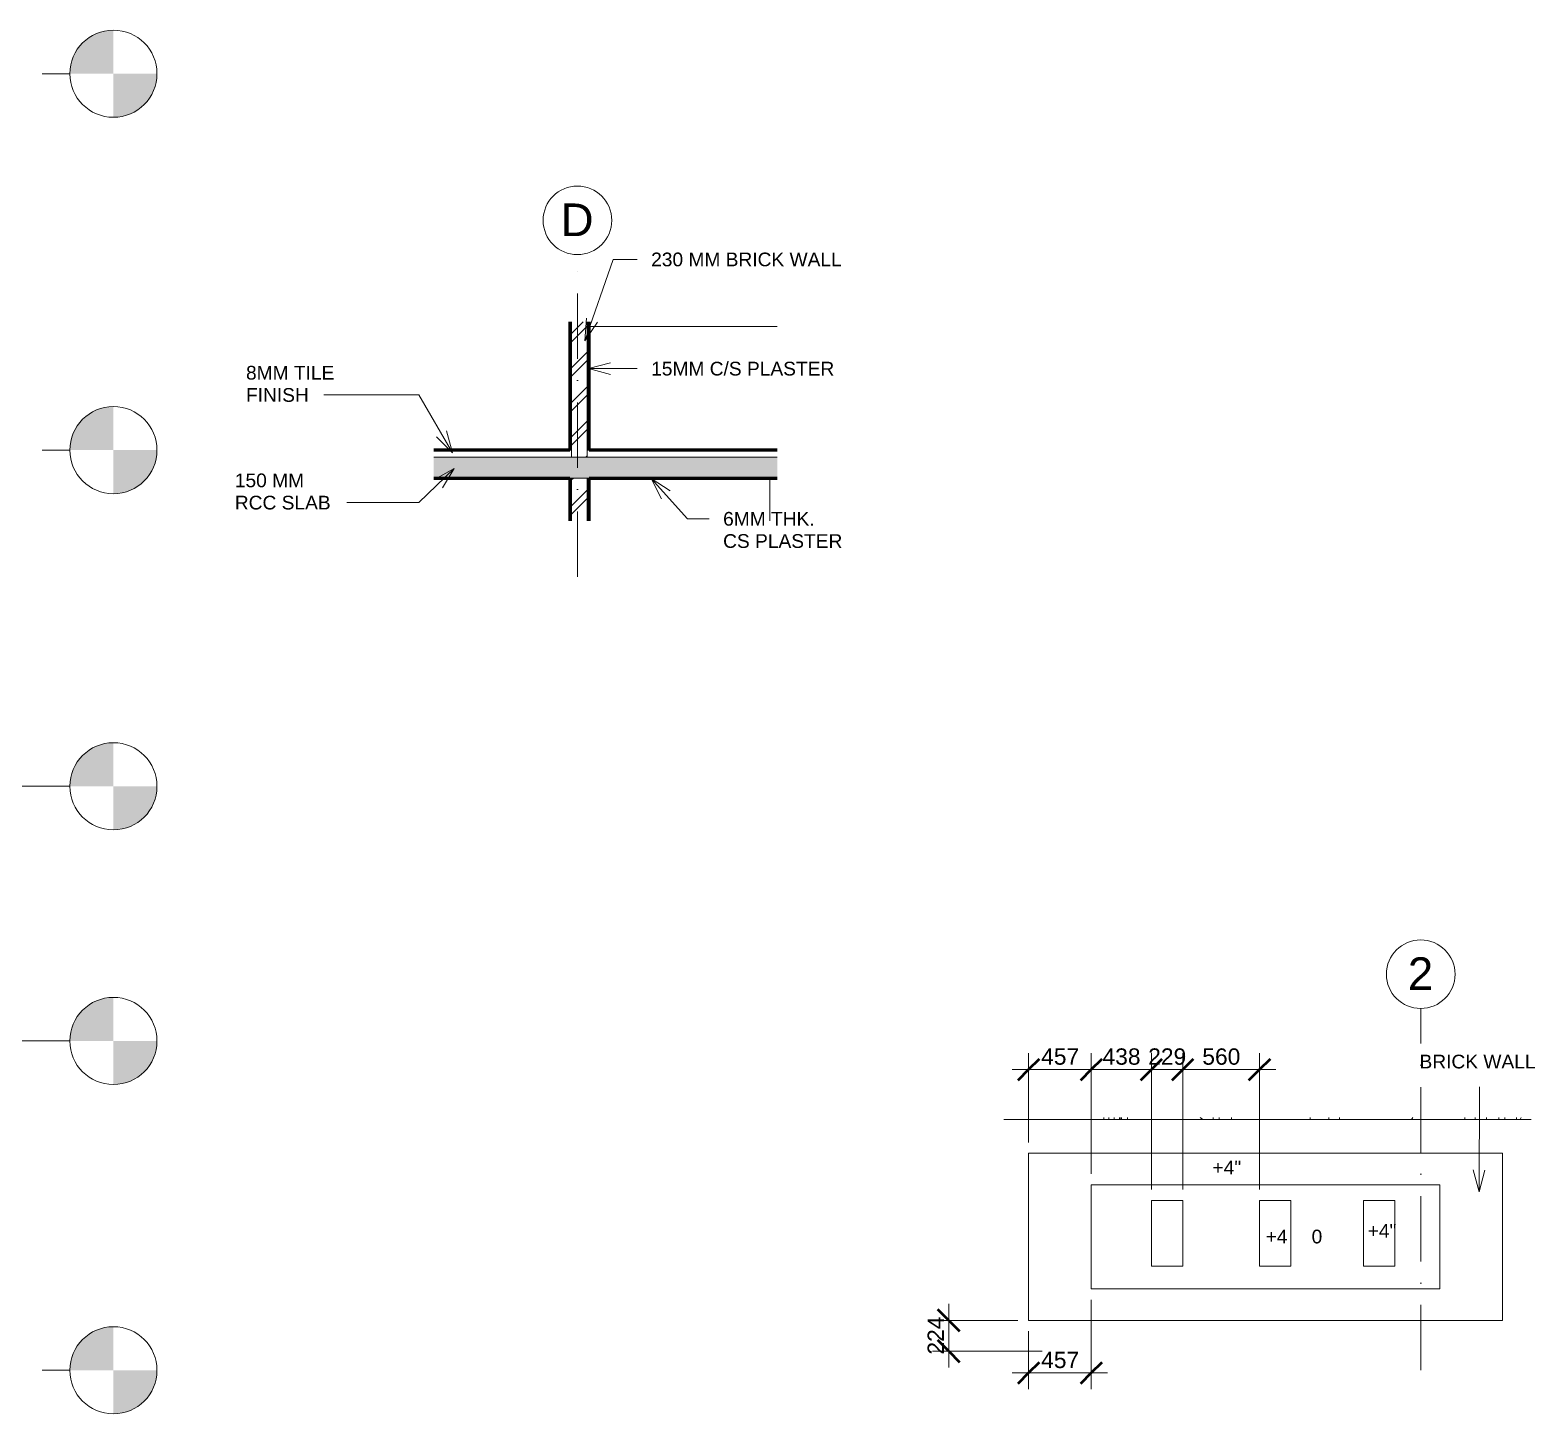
# Model space of a CAD drawing. Header units: millimetres. Extents: x -11864 to 89370, y -1600 to 12887.
# Drawn here: x 71091 to 82061, y -318 to 9766 of the extents above; entities that cross this region are included whole.
import ezdxf

# ---------------------------------------------------------------- set-up
doc = ezdxf.new("R2010")
doc.units = ezdxf.units.MM
doc.linetypes.add('Dash 1_16_', pattern=[317.5, 158.75, -158.75])
doc.linetypes.add('Dash Dot 3_16_', pattern=[793.75, 476.25, -158.75, 0, -158.75])
for name, color, linetype, lineweight in [('A-ANNO-DIMS', 8, 'Continuous', 9), ('A-ANNO-DIMS-50', 8, 'Continuous', 9), ('A-DOOR-1', 7, 'Dash 1_16_', 9), ('A-DOOR-4', 7, 'Continuous', 18), ('A-DOOR-FRAM', 31, 'Continuous', 9), ('A-FLOR-2', 8, 'Continuous', 60), ('A-FLOR-HRAL', 6, 'Continuous', 9), ('A-FLOR-LEVL', 7, 'Continuous', 9), ('A-FLOR-LEVL-1', 7, 'Dash Dot 3_16_', 9), ('A-FLOR-MCUT-1', 8, 'Continuous', 18), ('A-FLOR-PATT-2', 8, 'Continuous', 18), ('A-GLAZ-1', 6, 'Dash 1_16_', 9), ('A-GLAZ-2', 6, 'Continuous', 9), ('A-GLAZ-3', 6, 'Continuous', 18), ('A-WALL-2', 4, 'Continuous', 18), ('A-WALL-3', 4, 'Continuous', 60), ('A-WALL-PATT-1', 8, 'Continuous', 9), ('G-ANNO-TEXT-1', 37, 'Continuous', 9), ('S-COLS', 3, 'Continuous', 9), ('S-GRID-1', 7, 'Dash Dot 3_16_', 9), ('S-GRID-IDEN', 7, 'Continuous', 9), ('S-STRS', 2, 'Continuous', 9)]:
    doc.layers.add(name, color=color, linetype=linetype, lineweight=lineweight)
doc.styles.add('Arial', font='arial.ttf', dxfattribs={"height": 119.0625})
doc.styles.add('Arial_4', font='arial.ttf', dxfattribs={"height": 238.125})
doc.styles.add('Arial_5', font='arial.ttf', dxfattribs={"height": 100})
doc.dimstyles.new('Linear_-_3_32__Arial_1', dxfattribs={"dimscale": 304.8, "dimtxt": 121.4746348073768, "dimasz": 0.5208333333333333, "dimexe": 0.390625, "dimexo": 0.2604166666666666, "dimgap": 0, "dimtad": 1, "dimdec": 0, "dimzin": 0, "dimdsep": 46, "dimtxsty": 'Arial', "dimblk1": 'OBLIQUE', "dimblk2": 'OBLIQUE', "dimsah": 1, "dimcen": 0.09, "dimdle": 0.390625, "dimazin": 0, "dimtfac": 1, "dimtdec": 4, "dimtix": 1, "dimtmove": 0, "dimatfit": 3, "dimfxl": 1, "dimtvp": 1, "dimtolj": 1, "dimtzin": 0, "dimarcsym": 2})

# ---------------------------------------------------------------- blocks, each defined once
blk = doc.blocks.new('M_Casement Dbl with Trim - 0812 x 1220mm-213429-East - Callout 1')
at = {"layer": 'A-GLAZ-2'}
for p, q in [((-5025.04999999998, 1843.080609691722), (-5025.04999999998, 1828.8)), ((-4936.049999999982, 1828.800000000002), (-4936.049999999982, 1843.080609691724)), ((-4891.599999999983, 1828.800000000002), (-4891.599999999983, 1843.080609691724))]:
    blk.add_line(p, q, dxfattribs=at)
blk = doc.blocks.new('M_Casement Dbl with Trim - W2-222545-East - Callout 1')
at = {"layer": 'A-GLAZ-1'}
blk.add_line((-7112.708314907591, 1843.080609691722), (-7094.849375808095, 1828.800000000002), dxfattribs=at)
blk.add_line((-7112.708314907591, 1843.080609691722), (-7094.849375808095, 1828.800000000002), dxfattribs=at)
at = {"layer": 'A-GLAZ-2'}
for p, q in [((-7686.675000000221, 1843.080609691724), (-7686.675000000221, 1828.800000000002)), ((-7642.225000000221, 1828.800000000001), (-7642.225000000221, 1843.080609691723)), ((-7019.225000000223, 1843.080609691723), (-7019.225000000223, 1828.800000000001)), ((-6974.775000000229, 1843.080609691725), (-6974.775000000229, 1828.800000000003)), ((-6885.775000000229, 1828.800000000003), (-6885.775000000229, 1843.080609691725))]:
    blk.add_line(p, q, dxfattribs=at)
blk = doc.blocks.new('Single-Flush - 36_ x 84_-213765-East - Callout 1')
at = {"layer": 'A-DOOR-1'}
blk.add_line((-5562.620113194756, 1843.080609691724), (-5573.860699836841, 1828.800000000002), dxfattribs=at)
at = {"layer": 'A-DOOR-FRAM'}
for p, q in [((-6175.150000000396, 1843.080609691722), (-6175.150000000396, 1828.8)), ((-6098.950000000406, 1828.800000000002), (-6098.950000000406, 1843.080609691724)), ((-5184.550000000397, 1843.080609691724), (-5184.550000000397, 1828.800000000002)), ((-5108.350000000396, 1828.8), (-5108.350000000396, 1843.080609691722))]:
    blk.add_line(p, q, dxfattribs=at)
blk = doc.blocks.new('Top Rail Type - Top Rail_Internal_-233107-East - Callout 1')
at = {"layer": 'A-FLOR-HRAL'}
for p, q in [((-7740.650000000107, 1843.080609691728), (-7740.650000000107, 1828.800000000005)), ((-7702.550000000108, 1828.800000000005), (-7702.550000000108, 1843.080609691728))]:
    blk.add_line(p, q, dxfattribs=at)
blk = doc.blocks.new('Handrail Type - Handrail_Internal_-233120-East - Callout 1')
at = {"layer": 'A-FLOR-HRAL'}
for p, q in [((-7816.850000000107, 1843.080609691728), (-7816.850000000107, 1828.800000000005)), ((-7778.750000000107, 1828.800000000005), (-7778.750000000107, 1843.080609691728))]:
    blk.add_line(p, q, dxfattribs=at)
blk = doc.blocks.new('Walls 1 - Walls 1-250758-East - Callout 1')
at = {"layer": 'A-WALL-2'}
for p, q in [((-4909.878447717988, 1581.347645971968), (-8364.278447717988, 1581.347645971968)), ((-8364.278447717988, 1581.347645971968), (-8364.278447717988, 364.1476459719677)), ((-4909.878447717988, 364.1476459719677), (-4909.878447717988, 1581.347645971968)), ((-7907.078447717989, 592.7476459719677), (-7907.078447717989, 1352.747645971968)), ((-7907.078447717989, 1352.747645971968), (-5367.078447717988, 1352.747645971968)), ((-5367.078447717988, 1352.747645971968), (-5367.078447717988, 592.7476459719677)), ((-7240.877985600314, 1238.397440792794), (-7469.477985600314, 1238.397440792794)), ((-7469.477985600314, 1238.397440792794), (-7469.477985600314, 758.3974407927936)), ((-7240.877985600314, 758.3974407927936), (-7240.877985600314, 1238.397440792794)), ((-6452.057573311457, 1238.397440792794), (-6680.657573311458, 1238.397440792794)), ((-6680.657573311458, 1238.397440792794), (-6680.657573311458, 758.3974407927936)), ((-6452.057573311457, 758.3974407927936), (-6452.057573311457, 1238.397440792794)), ((-5694.415833445087, 1238.397440792794), (-5923.015833445087, 1238.397440792794)), ((-5923.015833445087, 1238.397440792794), (-5923.015833445087, 758.3974407927936)), ((-5694.415833445087, 758.3974407927936), (-5694.415833445087, 1238.397440792794)), ((-7469.477985600314, 758.3974407927936), (-7240.877985600314, 758.3974407927936)), ((-6680.657573311458, 758.3974407927936), (-6452.057573311457, 758.3974407927936)), ((-5923.015833445087, 758.3974407927936), (-5694.415833445087, 758.3974407927936)), ((-5367.078447717988, 592.7476459719677), (-7907.078447717989, 592.7476459719677)), ((-8364.278447717988, 364.1476459719677), (-4909.878447717988, 364.1476459719677))]:
    blk.add_line(p, q, dxfattribs=at)
blk = doc.blocks.new('Level - Level Head - Circle-50818-SECTION-A_-A')
at = {"layer": 'A-FLOR-LEVL'}
h = blk.add_hatch(color=256, dxfattribs=at)
edge = h.paths.add_edge_path(flags=0)
edge.add_line((6179.00187305098, 9.584903813757306e-13), (5861.50187305098, 9.584903813757306e-13))
edge.add_arc((6179.00187305098, -1.96854922580707e-14), 317.4999999999993, 90.00000000000028, 180.0000000000003, ccw=False)
edge.add_line((6179.00187305098, 317.4999999999998), (6179.00187305098, 9.663381206337363e-13))
h = blk.add_hatch(color=256, dxfattribs=at)
edge = h.paths.add_edge_path(flags=0)
edge.add_line((6179.00187305098, -317.4999999999997), (6179.00187305098, -1.4210854715202e-12))
edge.add_line((6179.00187305098, -1.427608031789873e-12), (6496.501873050981, -1.427608031789872e-12))
edge.add_arc((6179.00187305098, 0), 317.4999999999997, 269.99999999999994, 359.9999999999998, ccw=False)
blk.add_circle((6179.00187305098, 0), 317.5000000000011, dxfattribs=at)
blk = doc.blocks.new('Grid - Grid Head - Circle 2-235549-SLAB DETAIL')
at = {"layer": 'S-GRID-IDEN'}
blk.add_circle((-10902.9499999999, 8380.130965976468), 249.9999999999982, dxfattribs=at)
blk = doc.blocks.new('Grid - Grid Head - Circle 2-235549-East - Callout 1')
at = {"layer": 'S-GRID-IDEN'}
blk.add_circle((-5505.449999999944, 2886.682241992035), 250, dxfattribs=at)
blk = doc.blocks.new('DIMBLOCK12-East - Callout 1')
at = {"layer": 'A-ANNO-DIMS-50'}
for p, q in [((78370.35877952469, 1660.722645971968), (78370.35877952469, 2310.500521707839)), ((78827.55877952468, 1432.122645971968), (78827.55877952468, 2310.500521707839)), ((78251.29627952469, 2191.438021707839), (78946.62127952468, 2191.438021707839)), ((78370.35877952469, 2191.438021707839), (78370.35877952469, 1660.722645971968)), ((78827.55877952468, 2191.438021707839), (78827.55877952468, 1432.122645971968))]:
    blk.add_line(p, q, dxfattribs=at)
at = {"layer": 'A-ANNO-DIMS-50', "lineweight": 50}
for p, q in [((78370.35877952469, 2191.438021707839), (78449.73377952469, 2270.813021707839)), ((78827.55877952468, 2191.438021707839), (78906.93377952468, 2270.813021707839)), ((78370.35877952469, 2191.438021707839), (78290.98377952469, 2112.063021707839)), ((78827.55877952468, 2191.438021707839), (78748.18377952468, 2112.063021707839))]:
    blk.add_line(p, q, dxfattribs=at)
at = {"layer": 'A-ANNO-DIMS-50', "color": 0, "insert": (78461.59900016557, 2346.008491882303), "char_height": 119.0625, "width": 329.6634704618655, "attachment_point": 1, "line_spacing_factor": 0.9417779076525878, "style": 'Arial'}
blk.add_mtext('457', dxfattribs=at)
blk = doc.blocks.new('_Oblique')
at = {"color": 0, "linetype": 'ByBlock', "lineweight": -2}
blk.add_line((-0.5, -0.5), (0.5, 0.5), dxfattribs=at)
blk = doc.blocks.new('DIMBLOCK13-East - Callout 1')
at = {"layer": 'A-ANNO-DIMS-50'}
for p, q in [((78827.55877952468, 1432.122645971968), (78827.55877952468, 2310.500521707839)), ((79265.15924164235, 1317.772440792794), (79265.15924164235, 2310.500521707839)), ((78708.49627952468, 2191.438021707839), (79384.22174164235, 2191.438021707839)), ((78827.55877952468, 2191.438021707839), (78827.55877952468, 1432.122645971968)), ((79265.15924164235, 2191.438021707839), (79265.15924164235, 1317.772440792794))]:
    blk.add_line(p, q, dxfattribs=at)
at = {"layer": 'A-ANNO-DIMS-50', "lineweight": 50}
for p, q in [((78827.55877952468, 2191.438021707839), (78906.93377952468, 2270.813021707839)), ((79265.15924164235, 2191.438021707839), (79344.53424164235, 2270.813021707839)), ((78827.55877952468, 2191.438021707839), (78748.18377952468, 2112.063021707839)), ((79265.15924164235, 2191.438021707839), (79185.78424164235, 2112.063021707839))]:
    blk.add_line(p, q, dxfattribs=at)
at = {"layer": 'A-ANNO-DIMS-50', "color": 0, "insert": (78908.9992312244, 2346.008491882303), "char_height": 119.0625, "width": 329.6634704618655, "attachment_point": 1, "line_spacing_factor": 0.9417779076525878, "style": 'Arial'}
blk.add_mtext('438', dxfattribs=at)
blk = doc.blocks.new('DIMBLOCK14-East - Callout 1')
at = {"layer": 'A-ANNO-DIMS-50'}
for p, q in [((79265.15924164235, 1317.772440792794), (79265.15924164235, 2310.500521707839)), ((79493.75924164236, 1317.772440792794), (79493.75924164236, 2310.500521707839)), ((79146.09674164235, 2191.438021707839), (79612.82174164236, 2191.438021707839)), ((79265.15924164235, 2191.438021707839), (79265.15924164235, 1317.772440792794)), ((79493.75924164236, 2191.438021707839), (79493.75924164236, 1317.772440792794))]:
    blk.add_line(p, q, dxfattribs=at)
at = {"layer": 'A-ANNO-DIMS-50', "lineweight": 50}
for p, q in [((79265.15924164235, 2191.438021707839), (79344.53424164235, 2270.813021707839)), ((79493.75924164236, 2191.438021707839), (79573.13424164236, 2270.813021707839)), ((79265.15924164235, 2191.438021707839), (79185.78424164235, 2112.063021707839)), ((79493.75924164236, 2191.438021707839), (79414.38424164236, 2112.063021707839))]:
    blk.add_line(p, q, dxfattribs=at)
at = {"layer": 'A-ANNO-DIMS-50', "color": 0, "insert": (79242.09946228324, 2346.008491882303), "char_height": 119.0625, "width": 329.6634704618655, "attachment_point": 1, "line_spacing_factor": 0.9417779076525878, "style": 'Arial'}
blk.add_mtext('229', dxfattribs=at)
blk = doc.blocks.new('DIMBLOCK15-East - Callout 1')
at = {"layer": 'A-ANNO-DIMS-50'}
for p, q in [((79493.75924164236, 1317.772440792794), (79493.75924164236, 2310.500521707839)), ((80053.97965393121, 1317.772440792794), (80053.97965393121, 2310.500521707839)), ((79374.69674164236, 2191.438021707839), (80173.04215393121, 2191.438021707839)), ((79493.75924164236, 2191.438021707839), (79493.75924164236, 1317.772440792794)), ((80053.97965393121, 2191.438021707839), (80053.97965393121, 1317.772440792794))]:
    blk.add_line(p, q, dxfattribs=at)
at = {"layer": 'A-ANNO-DIMS-50', "lineweight": 50}
for p, q in [((79493.75924164236, 2191.438021707839), (79573.13424164236, 2270.813021707839)), ((80053.97965393121, 2191.438021707839), (80133.35465393121, 2270.813021707839)), ((79493.75924164236, 2191.438021707839), (79414.38424164236, 2112.063021707839)), ((80053.97965393121, 2191.438021707839), (79974.60465393121, 2112.063021707839))]:
    blk.add_line(p, q, dxfattribs=at)
at = {"layer": 'A-ANNO-DIMS-50', "color": 0, "insert": (79636.50966842767, 2346.008491882303), "char_height": 119.0625, "width": 329.6634704618655, "attachment_point": 1, "line_spacing_factor": 0.9417779076525878, "style": 'Arial'}
blk.add_mtext('560', dxfattribs=at)
blk = doc.blocks.new('DIMBLOCK16-East - Callout 1')
at = {"layer": 'A-ANNO-DIMS-50', "lineweight": 50}
for p, q in [((77788.21651731472, 364.1476459719677), (77708.84151731472, 443.5226459719677)), ((77788.21651731472, 364.1476459719677), (77867.59151731472, 284.7726459719677)), ((77788.21651731472, 139.7), (77708.84151731472, 219.075)), ((77788.21651731472, 139.7), (77867.59151731472, 60.32499999999996))]:
    blk.add_line(p, q, dxfattribs=at)
at = {"layer": 'A-ANNO-DIMS-50'}
for p, q in [((77788.21651731472, 20.6375), (77788.21651731472, 483.2101459719677)), ((78290.98377952469, 364.1476459719677), (77669.15401731472, 364.1476459719677)), ((77788.21651731472, 364.1476459719677), (78290.98377952469, 364.1476459719677)), ((78469.81222724266, 139.7), (77669.15401731472, 139.7)), ((77788.21651731472, 139.7), (78469.81222724266, 139.7))]:
    blk.add_line(p, q, dxfattribs=at)
at = {"layer": 'A-ANNO-DIMS-50', "color": 0, "insert": (77633.64604714025, 114.5640436268732), "char_height": 119.0625, "width": 329.6634704618655, "attachment_point": 1, "rotation": 90, "line_spacing_factor": 0.9417779076525878, "style": 'Arial'}
blk.add_mtext('224', dxfattribs=at)
blk = doc.blocks.new('DIMBLOCK17-East - Callout 1')
at = {"layer": 'A-ANNO-DIMS-50'}
for p, q in [((78827.55877952468, 513.3726459719677), (78827.55877952468, -138.2674792096036)), ((78827.55877952468, -19.20497920960356), (78827.55877952468, 513.3726459719678)), ((78370.35877952469, 284.7726459719677), (78370.35877952469, -138.2674792096036)), ((78370.35877952469, -19.20497920960356), (78370.35877952469, 284.7726459719677)), ((78251.29627952469, -19.20497920960356), (78946.62127952468, -19.20497920960356))]:
    blk.add_line(p, q, dxfattribs=at)
at = {"layer": 'A-ANNO-DIMS-50', "lineweight": 50}
for p, q in [((78370.35877952469, -19.20497920960356), (78449.73377952469, 60.17002079039634)), ((78827.55877952468, -19.20497920960356), (78906.93377952468, 60.17002079039634)), ((78370.35877952469, -19.20497920960356), (78290.98377952469, -98.57997920960347)), ((78827.55877952468, -19.20497920960356), (78748.18377952468, -98.57997920960347))]:
    blk.add_line(p, q, dxfattribs=at)
at = {"layer": 'A-ANNO-DIMS-50', "color": 0, "insert": (78461.59900016557, 135.3654909648604), "char_height": 119.0625, "width": 329.6634704618655, "attachment_point": 1, "line_spacing_factor": 0.9417779076525878, "style": 'Arial'}
blk.add_mtext('457', dxfattribs=at)

msp = doc.modelspace()

# ---------------------------------------------------------------- hatches: boundary and pattern name
at = {"layer": 'A-FLOR-PATT-2'}
msp.add_hatch(color=256, dxfattribs=at).paths.add_polyline_path([(75038.76646192878, 6502.400000000449), (76538.25349776102, 6502.400000000453), (76538.25349776102, 6654.800000000454), (74034.04246504775, 6654.800000000454), (74034.04246504775, 6502.400000000453), (75026.06646192879, 6502.400000000453)], flags=0)
at = {"layer": 'A-WALL-PATT-1'}
h = msp.add_hatch(dxfattribs=at)
h.set_pattern_fill('FP_8', color=256, style=0, pattern_type=2)
h.set_pattern_definition([(45, (72149.01946192869, 1649.4), (-125.7235856949682, 125.7235856949682), []), (45, (72149.01946192869, 1839.9), (-125.7235856949682, 125.7235856949682), [])])
h.paths.add_polyline_path([(75153.06646192879, 6189.385260693868), (75153.06646192879, 6502.400000000453), (75038.76646192878, 6502.400000000453), (75038.76646192878, 6189.385260693868), (75050.11577822836, 6189.385260693868)], flags=0)
h.paths.add_polyline_path([(75153.06646192879, 6654.800000000454), (75153.06646192879, 7639.988211303234), (75038.76646192878, 7639.988211303234), (75038.76646192878, 6654.800000000454)], flags=0)
at = {"layer": 'S-COLS'}
h = msp.add_hatch(dxfattribs=at)
h.set_pattern_fill('FP_9', color=256, style=0, pattern_type=2)
h.set_pattern_definition([(0, (80253.72122724267, 0), (406.4, 101.6), [16.764, -288.036, 16.764, -288.036, -1625.6]), (0, (80253.72122724267, 0), (406.4, 101.6), [-609.6, 16.764, -592.836, 16.764, -288.036, -711.2]), (0, (80253.72122724267, 0), (406.4, 101.6), [-1524, 16.764, -186.436, 16.764, -491.236]), (120, (80406.12122724266, 50.8), (-291.1881810244989, 301.1527240979959), [16.76399999999999, -288.0359999999999, 16.76399999999999, -288.0359999999999, -1625.599999999999]), (120, (80406.12122724266, 50.8), (-291.1881810244989, 301.1527240979959), [-609.5999999999998, 16.76399999999999, -592.8359999999998, 16.76399999999999, -288.0359999999999, -711.1999999999998]), (120, (80406.12122724266, 50.8), (-291.1881810244989, 301.1527240979959), [-1524, 16.76399999999999, -186.4359999999999, 16.76399999999999, -491.2359999999999]), (240, (80456.92122724267, 254), (-115.2118189755009, -402.7527240979958), [16.764, -288.036, 16.764, -288.036, -1625.6]), (240, (80456.92122724267, 254), (-115.2118189755009, -402.7527240979958), [-609.6, 16.764, -592.836, 16.764, -288.036, -711.2]), (240, (80456.92122724267, 254), (-115.2118189755009, -402.7527240979958), [-1524, 16.764, -186.436, 16.764, -491.236])])
h.paths.add_polyline_path([(82034.27163547042, 1828.800000000005), (82034.27163547042, 1843.080609691728), (81927.08722724278, 1843.080609691728), (81927.08722724278, 1828.800000000005)], flags=0)

# ---------------------------------------------------------------- linework, layer by layer
at = {"layer": 'A-FLOR-2'}
for p, q in [((75026.06646192879, 6705.600000000449), (74034.04246504774, 6705.600000000449)), ((76538.25349776102, 6705.600000000449), (75165.76646192878, 6705.600000000449)), ((74034.04246504774, 6502.400000000448), (75026.06646192879, 6502.400000000448)), ((75165.76646192878, 6502.400000000448), (76538.25349776102, 6502.400000000448))]:
    msp.add_line(p, q, dxfattribs=at)
at = {"layer": 'A-FLOR-LEVL'}
msp.add_line((67122.18850258265, 4255.797804766009), (71380.60128671503, 4255.797804765965), dxfattribs=at)
at = {"layer": 'A-FLOR-LEVL-1'}
for p, q in [((37042.84374570163, 9448.800000000449), (71380.60128671501, 9448.800000000449)), ((37042.84374570163, 6705.600000000449), (71380.60128671501, 6705.600000000449)), ((35257.61544627401, 2399.950000000008), (71380.60128671501, 2399.950000000008)), ((37042.84374570168, 0), (71380.60128671501, 0))]:
    msp.add_line(p, q, dxfattribs=at)
at = {"layer": 'A-FLOR-MCUT-1'}
for p, q in [((75038.76646192878, 6654.800000000449), (75038.76646192878, 6705.600000000449)), ((75153.06646192879, 6705.600000000449), (75153.06646192879, 6654.800000000449)), ((76538.25349776102, 6654.800000000449), (74034.04246504774, 6654.800000000449))]:
    msp.add_line(p, q, dxfattribs=at)
at = {"layer": 'A-WALL-2'}
for p, q in [((75038.76646192878, 6705.600000000449), (75038.76646192878, 7639.988211303227)), ((75153.06646192879, 6705.600000000449), (75153.06646192879, 7639.988211303227)), ((76538.25349776102, 7605.600000000449), (75165.76646192878, 7605.600000000449)), ((75026.06646192879, 6705.600000000449), (75038.76646192878, 6705.600000000449)), ((75153.06646192879, 6705.600000000449), (75165.76646192878, 6705.600000000449)), ((75165.76646192878, 6502.400000000448), (75026.06646192879, 6502.400000000448)), ((75038.76646192878, 6189.385260693862), (75038.76646192878, 6502.400000000448)), ((75153.06646192879, 6189.385260693862), (75153.06646192879, 6502.400000000448)), ((76484.26646192886, 6189.385260693862), (76484.26646192886, 6502.400000000451)), ((82034.27163547042, 1828.8), (78188.89318774753, 1828.8)), ((80422.73722724227, 1828.800000000002), (80422.73722724227, 1843.080609691724))]:
    msp.add_line(p, q, dxfattribs=at)
at = {"layer": 'A-WALL-3'}
for p, q in [((75026.06646192879, 7639.988211303227), (75026.06646192879, 6705.600000000449)), ((75165.76646192878, 6705.600000000449), (75165.76646192878, 7639.988211303227)), ((75026.06646192879, 6502.400000000448), (75026.06646192879, 6189.385260693861)), ((75165.76646192878, 6189.385260693862), (75165.76646192878, 6502.400000000448))]:
    msp.add_line(p, q, dxfattribs=at)
at = {"layer": 'G-ANNO-TEXT-1'}
for p, q in [((75134.87018147277, 7503.25066348355), (75342.72589557875, 8095.267581822073)), ((75342.72589557875, 8095.267581822073), (75516.80505614252, 8095.267581822076)), ((75134.87018147277, 7503.25066348355), (75147.32466258442, 7667.128176217145)), ((75134.87018147277, 7503.25066348355), (75227.5948348732, 7638.94551206403)), ((75162.59838148429, 7299.414945872973), (75321.34838148429, 7341.951880171414)), ((75162.59838148429, 7299.414945872973), (75321.34838148429, 7256.878011574532)), ((75162.59838148429, 7299.414945872973), (75297.55853118736, 7299.414945872973)), ((75297.55853118736, 7299.414945872973), (75516.80505614252, 7299.414945872972)), ((73768.27927885605, 7107.631031284558), (73232.61604125888, 7107.631031284558)), ((73925.64201779371, 7107.631031284558), (73768.27927885605, 7107.631031284558)), ((74170.18639847601, 6686.411992760248), (73925.64201779371, 7107.631031284558)), ((74170.18639847601, 6686.411992760248), (74053.69399851897, 6802.345051167933)), ((74170.18639847601, 6686.411992760248), (74127.26754996924, 6845.059166458247)), ((74182.18665038797, 6571.101837483135), (73925.64201779371, 6323.103988590438)), ((74182.18665038797, 6571.101837483135), (74038.48389236495, 6491.349278802641)), ((74182.18665038797, 6571.101837483135), (74097.6126906864, 6430.182716637505)), ((75618.79981951253, 6497.660715882769), (75756.98697512019, 6408.692950346188)), ((75618.79981951253, 6497.660715882769), (75693.98952397719, 6351.518793006318)), ((75618.79981951253, 6497.660715882769), (75884.20219738249, 6205.226614340862)), ((73402.3379930266, 6323.103988590437), (73399.21299302661, 6323.103988590437)), ((73925.64201779371, 6323.103988590438), (73402.3379930266, 6323.103988590437)), ((75884.20219738249, 6205.226614340862), (76041.47768056468, 6205.226614340862)), ((81654.06980498189, 1300.912988298719), (81656.50653998874, 2065.3769928594)), ((81654.06980498189, 1300.912988298719), (81612.03910107259, 1459.79776796121)), ((81654.06980498189, 1300.912988298719), (81697.11253748875, 1459.52659571578))]:
    msp.add_line(p, q, dxfattribs=at)
at = {"layer": 'S-COLS'}
msp.add_line((81927.08722724278, 1843.080609691724), (81927.08722724278, 1828.800000000002), dxfattribs=at)
at = {"layer": 'S-GRID-1'}
for p, q in [((75080.91646192878, 5783.009044476106), (75080.91646192878, 8130.130965976472)), ((81229.18722724271, 0), (81229.18722724271, 2636.682241992035))]:
    msp.add_line(p, q, dxfattribs=at)
at = {"layer": 'S-STRS'}
msp.add_line((79038.43722724255, 1843.080609691724), (79038.43722724255, 1828.800000000002), dxfattribs=at)

# ---------------------------------------------------------------- block references
at = {"layer": 'A-DOOR-4'}
msp.add_blockref('Single-Flush - 36_ x 84_-213765-East - Callout 1', (86734.63722724267, 0), dxfattribs=at)
at = {"layer": 'A-FLOR-HRAL'}
for name in ['Handrail Type - Handrail_Internal_-233120-East - Callout 1', 'Top Rail Type - Top Rail_Internal_-233107-East - Callout 1']:
    msp.add_blockref(name, (86734.63722724267, 0), dxfattribs=at)
at = {"layer": 'A-FLOR-LEVL'}
for p in [(65519.09941366403, 9448.800000000441), (65519.09941366403, 6705.600000000444), (65519.09941366403, 4255.797804765963), (65519.09941366403, 2399.950000000006), (65519.09941366403, 0)]:
    msp.add_blockref('Level - Level Head - Circle-50818-SECTION-A_-A', p, dxfattribs=at)
at = {"layer": 'A-GLAZ-3'}
for name in ['M_Casement Dbl with Trim - W2-222545-East - Callout 1', 'M_Casement Dbl with Trim - 0812 x 1220mm-213429-East - Callout 1']:
    msp.add_blockref(name, (86734.63722724267, 0), dxfattribs=at)
at = {"layer": 'A-WALL-2'}
msp.add_blockref('Walls 1 - Walls 1-250758-East - Callout 1', (86734.63722724267, 0), dxfattribs=at)
at = {"layer": 'S-GRID-IDEN'}
for name, p in [('Grid - Grid Head - Circle 2-235549-SLAB DETAIL', (85983.86646192869, 0)), ('Grid - Grid Head - Circle 2-235549-East - Callout 1', (86734.63722724267, 0))]:
    msp.add_blockref(name, p, dxfattribs=at)

# ---------------------------------------------------------------- texts
at = {"layer": 'G-ANNO-TEXT-1', "char_height": 100, "attachment_point": 1, "style": 'Arial_5'}
for s, insert, width in [('230 MM BRICK WALL', (75618.40505614251, 8145.267581822075), 1719.6196875), ('15MM C/S PLASTER ', (75618.40505614251, 7349.414945872973), 1695.5690625), ('8MM TILE ', (72664.68791625887, 7319.688322951226), 837.7634375), ('FINISH', (72664.68791625887, 7157.631031284559), 565.1896875), ('150 MM ', (72583.2379930266, 6535.161280257105), 665.400625), ('RCC SLAB', (72583.2379930266, 6373.103988590438), 865.8224999999998), ('6MM THK. ', (76143.07768056469, 6255.226614340862), 865.8224999999998), ('CS PLASTER', (76143.07768056469, 6093.169322674195), 1078.2696875), ('BRICK WALL', (81220.00653998874, 2299.9926178594), 1054.2190625), ('+4"', (79711.20360469034, 1528.009650780364), 256.54), ('+4', (80098.22145332246, 1024.886447558602), 196.4134375), ('0', (80433.63692213697, 1024.886447558602), 96.2025), ('+4"', (80842.58578219159, 1066.652123723486), 256.54)]:
    msp.add_mtext(s, dxfattribs=dict(at, insert=insert, width=width))
at = {"layer": 'S-GRID-IDEN', "char_height": 238.1249999999998, "attachment_point": 1, "style": 'Arial_4'}
for s, insert, width in [('D', (74958.6054271703, 8503.002665356014), 292.6159374999998), ('2', (81134.87619248424, 3009.553941371578), 224.4724999999998)]:
    msp.add_mtext(s, dxfattribs=dict(at, insert=insert, width=width))

# ---------------------------------------------------------------- dimensions: what is measured, and where the dimension line sits
at = {"layer": 'A-ANNO-DIMS'}
for base, p1, p2, override, picture, middle in [((78827.55877952468, 2191.438021707839), (78370.35877952469, 1581.347645971968), (78827.55877952468, 1352.747645971968), {"dimpost": '<>', "dimfxl": 511.1651396564493}, 'DIMBLOCK12-East - Callout 1', (78598.95877952469, 2251.984470730115)), ((79265.15924164235, 2191.438021707839), (78827.55877952468, 1352.747645971968), (79265.15924164235, 1238.397440792794), {"dimpost": '<>', "dimfxl": 452.2943000637048}, 'DIMBLOCK13-East - Callout 1', (79046.35901058352, 2252.268726359328)), ((79493.75924164236, 2191.438021707839), (79265.15924164235, 1238.397440792794), (79493.75924164236, 1238.397440792794), {"dimpost": '<>', "dimfxl": 228.6000000000058}, 'DIMBLOCK14-East - Callout 1', (79379.45924164235, 2252.228118412298)), ((80053.97965393121, 2191.438021707839), (79493.75924164236, 1238.397440792794), (80053.97965393121, 1238.397440792794), {"dimpost": '<>', "dimfxl": 560.2204122888506}, 'DIMBLOCK15-East - Callout 1', (79773.86944778678, 2252.228118412298)), ((78827.55877952468, -19.20497920960356), (78370.35877952469, 364.1476459719677), (78827.55877952468, 592.7476459719677), {"dimpost": '<>', "dimfxl": 511.1651396564493}, 'DIMBLOCK17-East - Callout 1', (78598.95877952469, 41.34146981267308))]:
    dim = msp.add_linear_dim(base=base, p1=p1, p2=p2, dimstyle='Linear_-_3_32__Arial_1', override=override, dxfattribs=at)
    dim.commit()
    dim.dimension.update_dxf_attribs({"geometry": picture, "text_midpoint": middle})
dim = msp.add_linear_dim(base=(77788.21651731475, 364.1476459719678), p1=(78549.18722724266, 139.7), p2=(78370.35877952469, 364.1476459719677), angle=89.99999999999991, dimstyle='Linear_-_3_32__Arial_1', override={"dimpost": '<>', "dimfxl": 286.9779773703486}, dxfattribs=at)
dim.commit()
dim.dimension.update_dxf_attribs({"geometry": 'DIMBLOCK16-East - Callout 1', "text_midpoint": (77728.44161928604, 251.9238229859618)})

doc.saveas('drawing.dxf')
